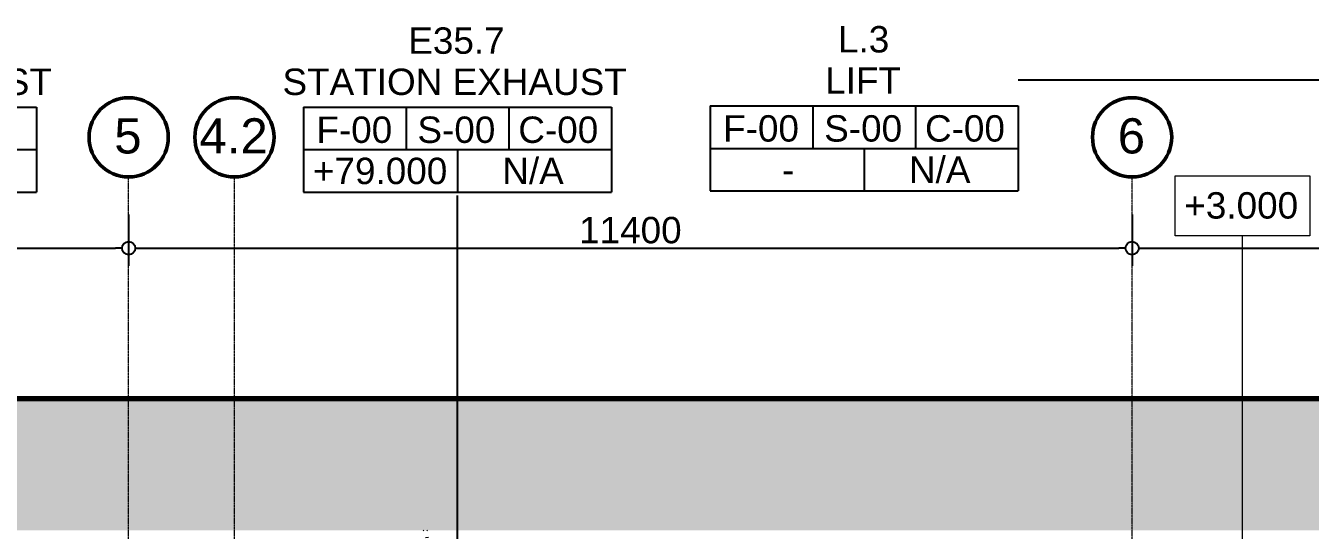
# Model space of a CAD drawing. Header units: millimetres. Extents: x -920231 to -841213, y -17301 to 22361.
# Drawn here: x -871251 to -856657, y 16472 to 22208 of the extents above; entities that cross this region are included whole.
import ezdxf

# ---------------------------------------------------------------- set-up
doc = ezdxf.new("R2010")
doc.units = ezdxf.units.MM
doc.linetypes.add('DPA_Grid _ Level 100', pattern=[10, 5.5, -1.6, 1.3, -1.6])
for name, color, linetype, lineweight in [('A-ANNO-DIMS', 1, 'Continuous', 9), ('A-ROOM-IDEN', 3, 'Continuous', 25), ('A-ROOM-LINE', 3, 'Continuous', 25), ('A-WALL', 5, 'Continuous', 35), ('A-WALL-PATT', 1, 'Continuous', 35), ('G-ANNO-TEXT', 3, 'Continuous', 9), ('S-GRID', 251, 'Continuous', 9), ('S-GRID-IDEN', 3, 'Continuous', 50)]:
    doc.layers.add(name, color=color, linetype=linetype, lineweight=lineweight)
doc.styles.add('Arial', font='arial.ttf', dxfattribs={"height": 400})
doc.styles.add('Arial_2', font='arial.ttf', dxfattribs={"height": 300})
doc.dimstyles.new('DPA-DIM-3_0_C-C', dxfattribs={"dimscale": 304.8, "dimtxt": 306.07782, "dimasz": 0.492126, "dimexe": 0.656168, "dimexo": 0.0625, "dimgap": 0.164042, "dimtad": 1, "dimdec": 0, "dimzin": 0, "dimdsep": 46, "dimtxsty": 'Arial_2', "dimblk1": 'DOTBLANK', "dimblk2": 'DOTBLANK', "dimsah": 1, "dimcen": 0.09, "dimdle": 0.656168, "dimadec": 8, "dimazin": 0, "dimtfac": 1, "dimtdec": 4, "dimtix": 1, "dimtmove": 0, "dimatfit": 3, "dimfxl": 1.312336, "dimfxlon": 1, "dimtvp": 1, "dimtolj": 1, "dimtzin": 0, "dimarcsym": 2})
pattern_1 = [(50, (0, 0), (728.7365, -63.75582), [76.2, -838.2]), (355, (0, 0), (-140.9716, 764.2276), [60.96, -670.56]), (100.451, (60.7, -5.3), (587.77, 700.46675), [64.76, -712.36]), (46.184, (0, 203.2), (1084.3162, -168.171), [114.3, -1257.3]), (96.636, (90.4, 189.2), (949.6099, 989.7098), [97.14, -1068.54]), (351.184, (0, 203.2), (949.6206, 989.7012), [91.44, -1005.84]), (21, (101.6, 152.4), (606.45787, -409.06057), [76.2, -838.2]), (326, (101.6, 152.4), (247.20834, 736.7529), [60.96, -670.56]), (71.451, (152.14, 118.3), (853.66825, 327.68547), [64.76, -712.36]), (37.5, (0, 0), (12.35469, 338.22012), [33.528, -628.904, 33.528, -647.192, -673.1]), (37.5, (0, 0), (12.35469, 338.22012), [-1343.152, 33.528, -639.572]), (7.5, (0, 0), (267.27887, 400.72213), [33.528, -354.584, 33.528, -613.664, -256.54]), (7.5, (0, 0), (267.27887, 400.72213), [-1035.304, 33.528, -223.012]), (327.5, (-226.57, 0), (542.36333, -22.915345), [33.528, -220.472, 33.528, -758.952, -1051.56]), (327.5, (-226.57, 0), (542.36333, -22.915345), [-1046.48, 33.528, -1018.032]), (317.5, (-328.17, 0), (592.51696, 101.7071), [33.528, -296.672, 33.528, -492.76, -746.76]), (317.5, (-328.17, 0), (592.51696, 101.7071), [-856.488, 33.528, -713.232])]

# ---------------------------------------------------------------- blocks, each defined once
blk = doc.blocks.new('DPA_Room Tag Box - Standard-4486259-4230-01 ENLARGED MULTI-PURPOSE LEVEL - REFLECTED CEILING PLAN - SHEET 1')
at = {"layer": 'A-ROOM-LINE'}
for p, q in [((-17.5, -2.94), (-17.5, -12.6)), ((-17.5, -2.94), (17.5, -2.94)), ((-5.83, -2.94), (-5.83, -7.77)), ((5.83, -2.94), (5.83, -7.77)), ((17.5, -2.94), (17.5, -12.6)), ((-17.5, -7.77), (17.5, -7.77)), ((0, -7.77), (0, -12.6)), ((-17.5, -12.6), (17.5, -12.6))]:
    blk.add_line(p, q, dxfattribs=at)
blk = doc.blocks.new('Grid - 100 Scale-2291345-4230-01 ENLARGED MULTI-PURPOSE LEVEL - REFLECTED CEILING PLAN - SHEET 1')
at = {"layer": 'S-GRID-IDEN'}
blk.add_circle((0, 0), 4.5, dxfattribs=at)
blk = doc.blocks.new('_DotBlank')
at = {"color": 0, "linetype": 'ByBlock', "lineweight": -2}
blk.add_line((-0.5, 0), (-1, 0), dxfattribs=at)
blk.add_circle((0, 0), 0.5, dxfattribs=at)
blk = doc.blocks.new('*D1415')
at = {"layer": 'A-ANNO-DIMS', "color": 0, "lineweight": -2, "transparency": 16777216}
for p, q in [((-11400, 16481), (-11400, 15900)), ((0, 16481), (0, 15900)), ((-11250, 16100), (-150, 16100))]:
    blk.add_line(p, q, dxfattribs=at)
at = {"layer": 'Defpoints', "color": 0, "transparency": 16777216}
for p in [(-11400, 16500), (0, 16500), (0, 16100)]:
    blk.add_point(p, dxfattribs=at)
at = {"layer": 'A-ANNO-DIMS', "color": 0, "lineweight": -2, "transparency": 16777216, "xscale": 150, "yscale": 150, "zscale": 150, "rotation": 180}
blk.add_blockref('_DotBlank', (-11400, 16100), dxfattribs=at)
at = {"layer": 'A-ANNO-DIMS', "color": 0, "lineweight": -2, "transparency": 16777216, "xscale": 150, "yscale": 150, "zscale": 150}
blk.add_blockref('_DotBlank', (0, 16100), dxfattribs=at)
at = {"layer": 'A-ANNO-DIMS', "color": 0, "transparency": 16777216, "insert": (-5700, 16303), "char_height": 300, "width": 1384.41, "attachment_point": 5, "style": 'Arial_2'}
blk.add_mtext('\\A1;11400', dxfattribs=at)
blk = doc.blocks.new('*D1416')
at = {"layer": 'A-ANNO-DIMS', "color": 0, "lineweight": -2, "transparency": 16777216}
for p, q in [((0, 16481), (0, 15900)), ((11400, 16481), (11400, 15900)), ((150, 16100), (11250, 16100))]:
    blk.add_line(p, q, dxfattribs=at)
at = {"layer": 'Defpoints', "color": 0, "transparency": 16777216}
for p in [(0, 16500), (11400, 16500), (11400, 16100)]:
    blk.add_point(p, dxfattribs=at)
at = {"layer": 'A-ANNO-DIMS', "color": 0, "lineweight": -2, "transparency": 16777216, "xscale": 150, "yscale": 150, "zscale": 150, "rotation": 180}
blk.add_blockref('_DotBlank', (0, 16100), dxfattribs=at)
at = {"layer": 'A-ANNO-DIMS', "color": 0, "lineweight": -2, "transparency": 16777216, "xscale": 150, "yscale": 150, "zscale": 150}
blk.add_blockref('_DotBlank', (11400, 16100), dxfattribs=at)
at = {"layer": 'A-ANNO-DIMS', "color": 0, "transparency": 16777216, "insert": (5700, 16303), "char_height": 300, "width": 1384.41, "attachment_point": 5, "style": 'Arial_2'}
blk.add_mtext('\\A1;11400', dxfattribs=at)
blk = doc.blocks.new('*D1417')
at = {"layer": 'A-ANNO-DIMS', "color": 0, "lineweight": -2, "transparency": 16777216}
for p, q in [((11400, 16481), (11400, 15900)), ((22800, 16481), (22800, 15900)), ((11550, 16100), (22650, 16100))]:
    blk.add_line(p, q, dxfattribs=at)
at = {"layer": 'Defpoints', "color": 0, "transparency": 16777216}
for p in [(11400, 16500), (22800, 16500), (22800, 16100)]:
    blk.add_point(p, dxfattribs=at)
at = {"layer": 'A-ANNO-DIMS', "color": 0, "lineweight": -2, "transparency": 16777216, "xscale": 150, "yscale": 150, "zscale": 150, "rotation": 180}
blk.add_blockref('_DotBlank', (11400, 16100), dxfattribs=at)
at = {"layer": 'A-ANNO-DIMS', "color": 0, "lineweight": -2, "transparency": 16777216, "xscale": 150, "yscale": 150, "zscale": 150}
blk.add_blockref('_DotBlank', (22800, 16100), dxfattribs=at)
at = {"layer": 'A-ANNO-DIMS', "color": 0, "transparency": 16777216, "insert": (17100, 16303), "char_height": 300, "width": 1384.41, "attachment_point": 5, "style": 'Arial_2'}
blk.add_mtext('\\A1;11400', dxfattribs=at)
blk = doc.blocks.new('*U1411')
at = {"layer": 'S-GRID', "linetype": 'DPA_Grid _ Level 100'}
for p, q in [((0, -20855.1), (0, 16910.1)), ((1201.9, -20855.1), (1201.9, 16910.1)), ((11400, -20855.1), (11400, 16910.1))]:
    blk.add_line(p, q, dxfattribs=at)
at = {"layer": 'S-GRID-IDEN', "xscale": 99.99999999999993, "yscale": 99.99999999999993, "zscale": 99.99999999999993}
for p in [(0, 17360.1), (1201.9, 17360.1), (11400, 17360.1)]:
    blk.add_blockref('Grid - 100 Scale-2291345-4230-01 ENLARGED MULTI-PURPOSE LEVEL - REFLECTED CEILING PLAN - SHEET 1', p, dxfattribs=at)
at = {"layer": 'S-GRID-IDEN', "lineweight": 9, "char_height": 400, "attachment_point": 1, "style": 'Arial'}
for s, insert, width in [('5', (-163.3, 17576), 376.793), ('4.2', (804.1, 17576), 945.991), ('6', (11236.7, 17576), 376.793)]:
    blk.add_mtext(s, dxfattribs=dict(at, insert=insert, width=width))
at = {"layer": 'A-ANNO-DIMS'}
for base, p1, p2, picture, middle in [((0, 16099.8), (-11400, 16499.8), (0, 16499.8), '*D1415', (-5700, 16302.9)), ((11400, 16099.8), (0, 16499.8), (11400, 16499.8), '*D1416', (5700, 16302.9)), ((22800, 16099.8), (11400, 16499.8), (22800, 16499.8), '*D1417', (17100, 16302.9))]:
    dim = blk.add_linear_dim(base=base, p1=p1, p2=p2, dimstyle='DPA-DIM-3_0_C-C', override={"dimpost": '<>', "dimfxl": 11400}, dxfattribs=at)
    dim.commit()
    dim.dimension.update_dxf_attribs({"geometry": picture, "text_midpoint": middle})

msp = doc.modelspace()

# ---------------------------------------------------------------- hatches: boundary and pattern name
at = {"layer": 'A-WALL-PATT', "lineweight": 9}
h = msp.add_hatch(dxfattribs=at)
h.set_pattern_fill('FP_1', color=256, style=0, pattern_type=2)
h.set_pattern_definition(pattern_1)
h.paths.add_polyline_path([(-865808, 16472), (-848907, 16472), (-848907, 17972), (-895025, 17972), (-895025, 16472), (-868106, 16472)])
h = msp.add_hatch(dxfattribs=at)
h.set_pattern_fill('FP_1', color=256, style=0, pattern_type=2)
h.set_pattern_definition(pattern_1)
h.paths.add_polyline_path([(-866632, 12952), (-866632, 16472), (-866832, 16472), (-866832, 12952)])

# ---------------------------------------------------------------- linework, layer by layer
at = {"layer": 'A-ROOM-IDEN'}
for p, q in [((-854362, 21590), (-859976, 21590)), ((-866346, 15044), (-866346, 20276))]:
    msp.add_line(p, q, dxfattribs=at)
at = {"layer": 'A-WALL', "color": 7, "lineweight": 70}
msp.add_line((-895025, 17972), (-848907, 17972), dxfattribs=at)
at = {"layer": 'G-ANNO-TEXT', "color": 10}
msp.add_line((-857428, 8130), (-857428, 19819), dxfattribs=at)
at = {"layer": 'G-ANNO-TEXT', "color": 10, "flags": 128}
msp.add_lwpolyline([(-858192, 20501), (-856663, 20501), (-856663, 19819), (-858192, 19819)], close=True, dxfattribs=at)

# ---------------------------------------------------------------- block references
msp.add_blockref('*U1411', (-870082, 3579))
at = {"layer": 'A-ROOM-IDEN', "xscale": 99.99999999999993, "yscale": 99.99999999999993, "zscale": 99.99999999999993}
for p in [(-872878, 21576), (-866346, 21576), (-861726, 21590)]:
    msp.add_blockref('DPA_Room Tag Box - Standard-4486259-4230-01 ENLARGED MULTI-PURPOSE LEVEL - REFLECTED CEILING PLAN - SHEET 1', p, dxfattribs=at)

# ---------------------------------------------------------------- texts
at = {"layer": 'A-ROOM-IDEN', "lineweight": 9, "char_height": 300, "attachment_point": 1, "style": 'Arial_2'}
for s, insert, width in [('E35.7', (-866905, 22188), 1354.85), ('L.3', (-862023, 22203), 721.52), ('STATION EXHAUST', (-874865, 21720), 4810.12), ('STATION EXHAUST', (-868334, 21720), 4810.12), ('LIFT', (-862169, 21734), 1066.24), ('F-00', (-867949, 21175), 1058.23), ('S-00', (-866801, 21175), 1090.29), ('C-00', (-865655, 21175), 1114.35), ('F-00', (-863328, 21190), 1058.23), ('S-00', (-862180, 21190), 1090.29), ('C-00', (-861035, 21190), 1114.35), ('N/A', (-861217, 20721), 857.81), ('+79.000', (-867988, 20707), 1883.97), ('N/A', (-865837, 20707), 857.81), ('-', (-862660, 20721), 168.35)]:
    msp.add_mtext(s, dxfattribs=dict(at, insert=insert, width=width))
at = {"layer": 'G-ANNO-TEXT', "color": 7, "insert": (-858089, 20315), "char_height": 300, "width": 1595.36, "attachment_point": 1, "style": 'Arial_2'}
msp.add_mtext('+3.000', dxfattribs=at)

doc.saveas('drawing.dxf')
